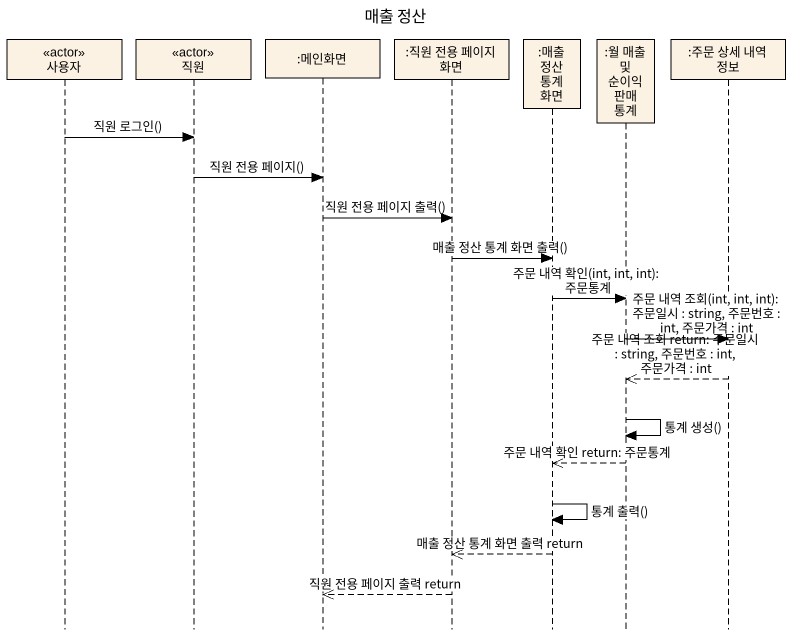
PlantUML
@startuml
title 매출 정산
hide footbox
participant 사용자 <<actor>>
participant 직원 <<actor>>
participant ":메인화면" as 메인화면
participant ":직원 전용 페이지 화면" as 직원_전용_페이지_화면
participant ":매출 정산 통계 화면" as 매출_정산_통계_화면
participant ":월 매출 및 순이익 판매 통계" as 월_매출_및_순이익_판매_통계
participant ":주문 상세 내역 정보" as 주문_상세_내역_정보

사용자 -> 직원 : 직원 로그인()
직원 -> 메인화면 : 직원 전용 페이지()
메인화면 -> 직원_전용_페이지_화면 : 직원 전용 페이지 출력()
직원_전용_페이지_화면 -> 매출_정산_통계_화면 : 매출 정산 통계 화면 출력()
매출_정산_통계_화면 -> 월_매출_및_순이익_판매_통계 : 주문 내역 확인(int, int, int): 주문통계
월_매출_및_순이익_판매_통계 -> 주문_상세_내역_정보 : 주문 내역 조회(int, int, int): 주문일시 : string, 주문번호 : int, 주문가격 : int
주문_상세_내역_정보 -->> 월_매출_및_순이익_판매_통계 : 주문 내역 조회 return: 주문일시 : string, 주문번호 : int, 주문가격 : int
월_매출_및_순이익_판매_통계 -> 월_매출_및_순이익_판매_통계 : 통계 생성()
월_매출_및_순이익_판매_통계 -->> 매출_정산_통계_화면 : 주문 내역 확인 return: 주문통계
매출_정산_통계_화면 -> 매출_정산_통계_화면 : 통계 출력()
매출_정산_통계_화면 -->> 직원_전용_페이지_화면 : 매출 정산 통계 화면 출력 return
직원_전용_페이지_화면 -->> 메인화면 : 직원 전용 페이지 출력 return
@enduml
